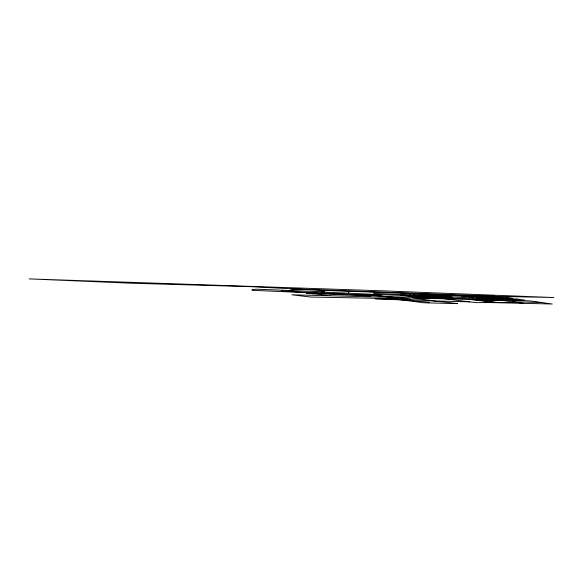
<?xml version="1.0" encoding="UTF-8"?>
<svg xmlns="http://www.w3.org/2000/svg" width="583" height="583" viewBox="0 0 583 583"><rect width="100%" height="100%" fill="white"/><g stroke="black" fill="none" stroke-linecap="round" stroke-linejoin="round"><path stroke-width="0.87" d="M348.415 293.22L349.122 291.354M429.088 302.213L428.563 302.905L457.466 303.634C430.181 299.997 402.656 299.101 375.139 298.758L407.597 300.216L429.081 302.213L428.563 302.905L423.542 302.766L396.593 299.239M309.201 292.775L306.585 293.497L314.033 293.817M288.257 290.706L295.916 289.212L304.625 289.503M489.13 298.343L473.564 297.826L469.439 297.403L469.126 296.558L461.16 295.668L553.85 297.519L382.463 290.83L29.15 278.893L131.095 283.221L251.586 286.69L318.384 290.239L409.164 293.387L506.35 297.512L512.756 298.423C479.066 296.907 445.427 295.668 411.824 293.504L414.972 294.932M390.326 297.009L373.871 295.596L252.505 290.305L251.805 289.838L256.01 289.183L324.337 291.828L323.937 291.099L318.384 290.239M469.789 301.863L435.479 300.945L412.13 298.095L523.804 300.609L530.945 300.996L552.261 304.013L484.99 302.453M517.711 302.49L476.078 302.635L443.699 298.678M473.564 297.826L381.53 294.707L354.799 294.561L282.755 291.187L281.319 290.436M477.513 298.066L516.822 298.999L524.321 300.056L421.145 297.665L401.002 295.355L438.343 296.667L454.915 298.54M476.836 299.99L503.887 300.624L499.398 300.041L523.855 303.364M413.201 296.2L421.655 296.412M431.784 296.667L440.231 296.878M413.697 296.434L423.542 296.63M442.125 297.097L428.753 296.485M419.745 297.126L431.092 297.49M449.675 297.964L438.503 297.6L442.147 298.015M424.541 297.49L432.987 297.709M443.116 297.964L451.563 298.175M423.433 297.549L453.457 298.394L435.137 297.425L431.362 296.995L444.013 297.315L429.897 296.448L435.567 297.097M330.248 295.778L399.472 297.549L410.993 298.955L310.52 297.046L291.821 294.794L330.248 295.778L309.777 293.307L370.788 295.96L363.544 294.597M387.345 296.674L420.132 297.549M512.501 301.746L541.847 302.541M495.171 296.208L290.589 288.76M374.169 293.453L445.244 296.018M321.109 291.988L381.53 294.707M369.228 294.634L393.824 297.403M449.114 298.27L435.581 296.725L407.699 295.749L424.271 297.643M439.342 297.534L445.011 298.183M434.874 297.92L420.758 297.06L426.428 297.709M413.587 295.953L418.944 296.565M424.985 297.257L428.665 297.68M476.143 297.906L488.984 299.378M471.778 299.392L496.752 302.337M468.389 299.305L494.253 302.351M441.36 294.634L449.675 295.96M443.663 295.763L452.35 297.162M491.28 297.454L497.277 298.532M409.565 294.743L411.693 295.727M401.155 293.162L404.143 294.546M374.104 292.258L374.22 294.379M419.76 296.193L411.314 295.982L425.43 296.842L419.76 296.193"/></g></svg>
